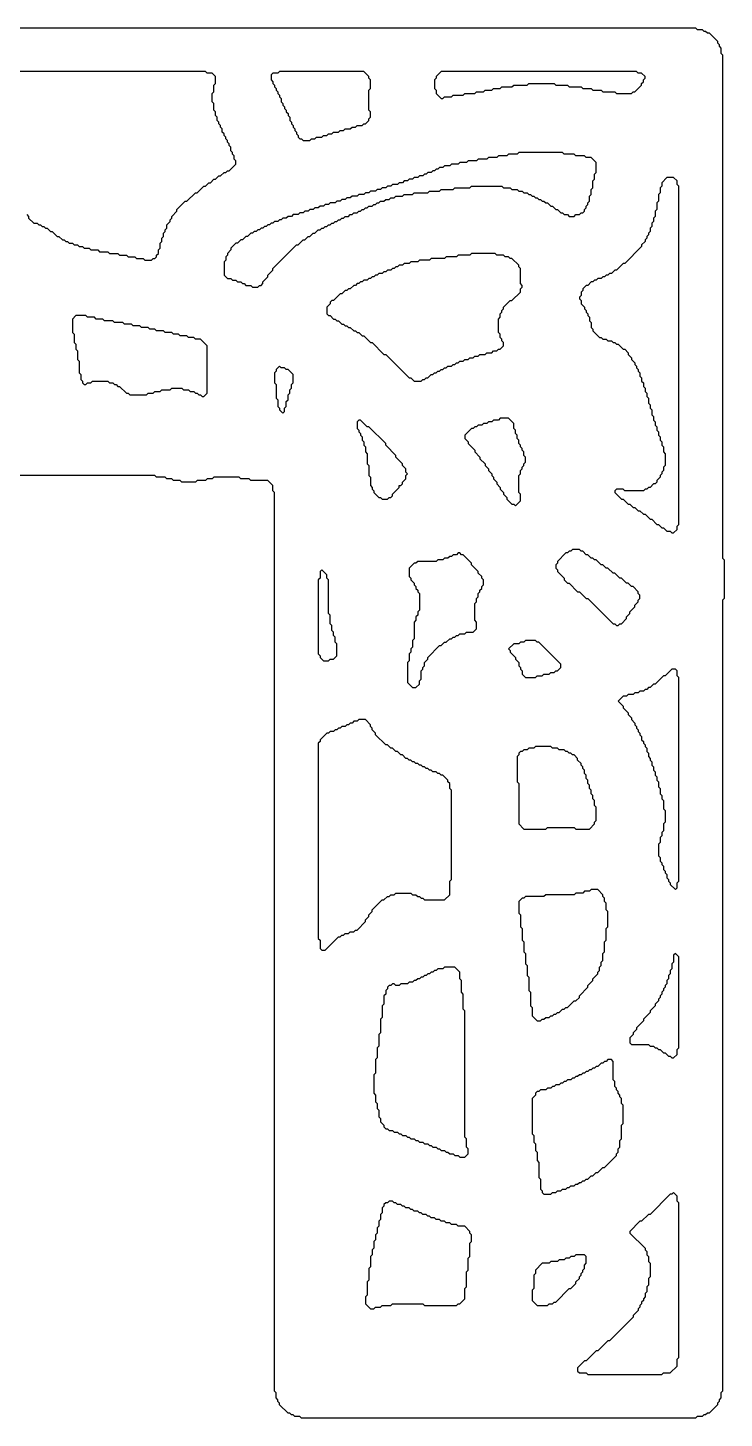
# Model space of a CAD drawing. Header units: millimetres. Extents: x -2 to 102, y -2 to 102.
# Drawn here: x 50.1 to 101.8, y -1.6 to 101.6 of the extents above; entities that cross this region are included whole.
import ezdxf

# ---------------------------------------------------------------- set-up
doc = ezdxf.new("R2010")
doc.units = ezdxf.units.MM
doc.layers.add('default', color=7, linetype='Continuous')

msp = doc.modelspace()

# ---------------------------------------------------------------- linework, layer by layer
at = {"layer": 'default'}
for points in [[(0.375, 101.625), (99.625, 101.625), (99.75, 101.5), (100.125, 101.5), (100.25, 101.375), (100.375, 101.375), (100.5, 101.25), (100.625, 101.25), (101.25, 100.625), (101.25, 100.5), (101.375, 100.375), (101.375, 100.25), (101.5, 100.125), (101.5, 99.75), (101.625, 99.625), (101.625, 62.25), (101.75, 62.125), (101.75, 59.25), (101.625, 59.125), (101.625, 0.375), (101.5, 0.25), (101.5, -0.125), (101.375, -0.25), (101.375, -0.375), (101.25, -0.5), (101.25, -0.625), (100.625, -1.25), (100.5, -1.25), (100.375, -1.375), (100.25, -1.375), (100.125, -1.5), (99.75, -1.5), (99.625, -1.625), (70.375, -1.625), (70.25, -1.5), (69.875, -1.5), (69.75, -1.375), (69.625, -1.375), (69.5, -1.25), (69.375, -1.25), (68.75, -0.625), (68.75, -0.5), (68.625, -0.375), (68.625, -0.25), (68.5, -0.125), (68.5, 0.25), (68.375, 0.375), (68.375, 67.125), (68.25, 67.25), (68.25, 67.625), (67.875, 68), (66.625, 68), (66.5, 68.125), (65.875, 68.125), (65.75, 68.25), (63.875, 68.25), (63.75, 68.125), (63.375, 68.125), (63.25, 68), (62.625, 68), (62.5, 67.875), (61.5, 67.875), (61.375, 68), (60.875, 68), (60.75, 68.125), (60.375, 68.125), (60.25, 68.25), (59.625, 68.25), (59.5, 68.375), (32.875, 68.375)], [(58.625, 84.5), (58.75, 84.375), (59.25, 84.375), (59.375, 84.5), (59.5, 84.5), (59.625, 84.625), (59.625, 84.75), (59.75, 84.875), (59.75, 85.125), (59.875, 85.25), (59.875, 85.625), (60, 85.75), (60, 86), (60.125, 86.125), (60.125, 86.375), (60.25, 86.5), (60.25, 86.625), (60.375, 86.75), (60.375, 87), (60.625, 87.25), (60.625, 87.375), (60.75, 87.5), (60.75, 87.625), (61.125, 88), (61.125, 88.125), (61.75, 88.75), (61.875, 88.75), (62.5, 89.375), (62.625, 89.375), (63.125, 89.875), (63.25, 89.875), (63.5, 90.125), (63.625, 90.125), (63.875, 90.375), (64, 90.375), (64.25, 90.625), (64.375, 90.625), (64.625, 90.875), (64.75, 90.875), (64.875, 91), (65, 91), (65.5, 91.5), (65.5, 91.75), (65.375, 91.875), (65.375, 92.125), (65.25, 92.25), (65.25, 92.375), (65.125, 92.5), (65.125, 92.75), (65, 92.875), (65, 93), (64.875, 93.125), (64.875, 93.25), (64.75, 93.375), (64.75, 93.5), (64.625, 93.625), (64.625, 93.75), (64.5, 93.875), (64.5, 94.125), (64.375, 94.25), (64.375, 94.375), (64.25, 94.5), (64.25, 94.625), (64.125, 94.75), (64.125, 95), (64, 95.125), (64, 95.375), (63.875, 95.5), (63.875, 96), (63.75, 96.125), (63.75, 96.75), (63.875, 96.875), (63.875, 97.375), (64, 97.5), (64, 98), (63.75, 98.25), (63.375, 98.25), (63.25, 98.375), (48, 98.375)], [(70.375, 93.375), (70.5, 93.25), (71, 93.25), (71.125, 93.375), (71.375, 93.375), (71.5, 93.5), (71.875, 93.5), (72, 93.625), (72.25, 93.625), (72.375, 93.75), (72.625, 93.75), (72.75, 93.875), (73.125, 93.875), (73.25, 94), (73.5, 94), (73.625, 94.125), (74, 94.125), (74.125, 94.25), (74.375, 94.25), (74.5, 94.375), (74.875, 94.375), (75, 94.5), (75.125, 94.5), (75.375, 94.75), (75.375, 94.875), (75.5, 95), (75.5, 95.375), (75.375, 95.5), (75.375, 97), (75.5, 97.125), (75.5, 97.75), (75.375, 97.875), (75.375, 98), (75, 98.375), (68.75, 98.375), (68.625, 98.25), (68.25, 98.25), (68.125, 98.125), (68.125, 97.75), (68.25, 97.625), (68.25, 97.5), (68.375, 97.375), (68.375, 97.25), (68.5, 97.125), (68.5, 97), (68.625, 96.875), (68.625, 96.75), (68.75, 96.625), (68.75, 96.5), (68.875, 96.375), (68.875, 96.125), (69, 96), (69, 95.875), (69.125, 95.75), (69.125, 95.625), (69.25, 95.5), (69.25, 95.375), (69.375, 95.25), (69.375, 95.125), (69.5, 95), (69.5, 94.75), (69.625, 94.625), (69.625, 94.5), (69.75, 94.375), (69.75, 94.25), (69.875, 94.125), (69.875, 94), (70, 93.875), (70, 93.75), (70.125, 93.625), (70.125, 93.5), (70.25, 93.375), (70.375, 93.375)], [(80.75, 96.375), (80.875, 96.375), (81, 96.5), (81.5, 96.5), (81.625, 96.625), (82.375, 96.625), (82.5, 96.75), (83.25, 96.75), (83.375, 96.875), (83.875, 96.875), (84, 97), (84.5, 97), (84.625, 97.125), (85.125, 97.125), (85.25, 97.25), (86, 97.25), (86.125, 97.375), (87.125, 97.375), (87.25, 97.5), (89.125, 97.5), (89.25, 97.375), (90.125, 97.375), (90.25, 97.25), (91.125, 97.25), (91.25, 97.125), (91.875, 97.125), (92, 97), (92.625, 97), (92.75, 96.875), (93.625, 96.875), (93.75, 96.75), (94.875, 96.75), (95, 96.875), (95.125, 96.875), (95.625, 97.375), (95.625, 97.5), (95.75, 97.625), (95.75, 97.75), (95.875, 97.875), (95.875, 98), (95.625, 98.25), (95.375, 98.25), (95.25, 98.375), (80.75, 98.375), (80.375, 98), (80.375, 97.875), (80.25, 97.75), (80.25, 97.125), (80.375, 97), (80.375, 96.75), (80.75, 96.375)], [(66.625, 82.5), (66.75, 82.375), (67.125, 82.375), (67.25, 82.5), (67.375, 82.5), (67.5, 82.625), (67.5, 82.75), (67.875, 83.125), (67.875, 83.25), (68.25, 83.625), (68.25, 83.75), (70, 85.5), (70.125, 85.5), (70.5, 85.875), (70.625, 85.875), (70.875, 86.125), (71, 86.125), (71.25, 86.375), (71.375, 86.375), (71.625, 86.625), (71.75, 86.625), (71.875, 86.75), (72, 86.75), (72.125, 86.875), (72.25, 86.875), (72.375, 87), (72.5, 87), (72.625, 87.125), (72.75, 87.125), (72.875, 87.25), (73, 87.25), (73.125, 87.375), (73.25, 87.375), (73.375, 87.5), (73.5, 87.5), (73.625, 87.625), (73.875, 87.625), (74, 87.75), (74.125, 87.75), (74.25, 87.875), (74.5, 87.875), (74.625, 88), (74.75, 88), (74.875, 88.125), (75, 88.125), (75.125, 88.25), (75.25, 88.25), (75.375, 88.375), (75.625, 88.375), (75.75, 88.5), (75.875, 88.5), (76, 88.625), (76.125, 88.625), (76.25, 88.75), (76.5, 88.75), (76.625, 88.875), (76.875, 88.875), (77, 89), (77.25, 89), (77.375, 89.125), (77.875, 89.125), (78, 89.25), (78.625, 89.25), (78.75, 89.375), (79.75, 89.375), (79.875, 89.5), (80.625, 89.5), (80.75, 89.625), (81.625, 89.625), (81.75, 89.75), (82.875, 89.75), (83, 89.875), (85.25, 89.875), (85.375, 89.75), (85.875, 89.75), (86, 89.625), (86.375, 89.625), (86.5, 89.5), (86.75, 89.5), (86.875, 89.375), (87.125, 89.375), (87.25, 89.25), (87.375, 89.25), (87.5, 89.125), (87.625, 89.125), (87.75, 89), (87.875, 89), (88, 88.875), (88.125, 88.875), (88.25, 88.75), (88.375, 88.75), (88.5, 88.625), (88.625, 88.625), (88.875, 88.375), (89, 88.375), (89.25, 88.125), (89.375, 88.125), (89.625, 87.875), (89.75, 87.875), (89.875, 87.75), (90.125, 87.75), (90.25, 87.625), (90.625, 87.625), (90.75, 87.75), (91, 87.75), (91.125, 87.875), (91.25, 87.875), (91.375, 88), (91.375, 88.125), (91.5, 88.25), (91.5, 88.375), (91.625, 88.5), (91.625, 88.625), (91.75, 88.75), (91.75, 89.125), (91.875, 89.25), (91.875, 89.625), (92, 89.75), (92, 90.25), (92.125, 90.375), (92.125, 90.75), (92.25, 90.875), (92.25, 91.625), (91.875, 92), (91.5, 92), (91.375, 92.125), (90.75, 92.125), (90.625, 92.25), (89.875, 92.25), (89.75, 92.375), (86.5, 92.375), (86.375, 92.25), (85.75, 92.25), (85.625, 92.125), (85, 92.125), (84.875, 92), (84.25, 92), (84.125, 91.875), (83.5, 91.875), (83.375, 91.75), (82.75, 91.75), (82.625, 91.625), (82.125, 91.625), (82, 91.5), (81.5, 91.5), (81.375, 91.375), (81, 91.375), (80.875, 91.25), (80.625, 91.25), (80.5, 91.125), (80.375, 91.125), (80.25, 91), (80.125, 91), (80, 90.875), (79.75, 90.875), (79.625, 90.75), (79.5, 90.75), (79.375, 90.625), (79.125, 90.625), (79, 90.5), (78.75, 90.5), (78.625, 90.375), (78.375, 90.375), (78.25, 90.25), (78, 90.25), (77.875, 90.125), (77.625, 90.125), (77.5, 90), (77.125, 90), (77, 89.875), (76.75, 89.875), (76.625, 89.75), (76.375, 89.75), (76.25, 89.625), (76, 89.625), (75.875, 89.5), (75.5, 89.5), (75.375, 89.375), (75.125, 89.375), (75, 89.25), (74.625, 89.25), (74.5, 89.125), (74.125, 89.125), (74, 89), (73.75, 89), (73.625, 88.875), (73.375, 88.875), (73.25, 88.75), (73, 88.75), (72.875, 88.625), (72.5, 88.625), (72.375, 88.5), (72.125, 88.5), (72, 88.375), (71.75, 88.375), (71.625, 88.25), (71.375, 88.25), (71.25, 88.125), (71, 88.125), (70.875, 88), (70.625, 88), (70.5, 87.875), (70.25, 87.875), (70.125, 87.75), (69.75, 87.75), (69.625, 87.625), (69.375, 87.625), (69.25, 87.5), (69, 87.5), (68.875, 87.375), (68.75, 87.375), (68.625, 87.25), (68.375, 87.25), (68.25, 87.125), (68.125, 87.125), (68, 87), (67.875, 87), (67.75, 86.875), (67.625, 86.875), (67.5, 86.75), (67.375, 86.75), (67.25, 86.625), (67.125, 86.625), (67, 86.5), (66.875, 86.5), (66.75, 86.375), (66.625, 86.375), (66.375, 86.125), (66.25, 86.125), (66, 85.875), (65.875, 85.875), (65.625, 85.625), (65.5, 85.625), (65.125, 85.25), (65.125, 85.125), (64.875, 84.875), (64.875, 84.75), (64.75, 84.625), (64.75, 84.375), (64.625, 84.25), (64.625, 83.25), (64.875, 83), (65.125, 83), (65.25, 82.875), (65.5, 82.875), (65.625, 82.75), (65.875, 82.75), (66, 82.625), (66.125, 82.625), (66.25, 82.5), (66.625, 82.5)], [(97.75, 64.25), (97.875, 64.125), (98, 64.125), (98.25, 64.375), (98.25, 64.625), (98.375, 64.75), (98.375, 89.875), (98.25, 90), (98.25, 90.25), (98, 90.5), (97.5, 90.5), (97.125, 90.125), (97.125, 89.875), (97, 89.75), (97, 89.375), (96.875, 89.25), (96.875, 88.75), (96.75, 88.625), (96.75, 88.125), (96.625, 88), (96.625, 87.625), (96.5, 87.5), (96.5, 87.25), (96.375, 87.125), (96.375, 86.875), (96.25, 86.75), (96.25, 86.5), (96.125, 86.375), (96.125, 86.25), (96, 86.125), (96, 86), (95.875, 85.875), (95.875, 85.75), (95.625, 85.5), (95.625, 85.375), (94.375, 84.125), (94.25, 84.125), (93.75, 83.625), (93.625, 83.625), (93.375, 83.375), (93.25, 83.375), (93.125, 83.25), (93, 83.25), (92.875, 83.125), (92.75, 83.125), (92.625, 83), (92.375, 83), (92.25, 82.875), (92.125, 82.875), (92, 82.75), (91.875, 82.75), (91.625, 82.5), (91.5, 82.5), (91.25, 82.25), (91.25, 82.125), (91.125, 82), (91.125, 81.75), (91, 81.625), (91, 81.5), (91.125, 81.375), (91.125, 81.125), (91.375, 80.875), (91.375, 80.75), (91.5, 80.625), (91.5, 80.5), (91.625, 80.375), (91.625, 80.25), (91.75, 80.125), (91.75, 79.875), (91.875, 79.75), (91.875, 79.375), (92, 79.25), (92, 79.125), (92.5, 78.625), (92.625, 78.625), (92.75, 78.5), (93, 78.5), (93.125, 78.375), (93.375, 78.375), (93.5, 78.25), (93.625, 78.25), (93.75, 78.125), (93.875, 78.125), (94.25, 77.75), (94.375, 77.75), (94.625, 77.5), (94.625, 77.375), (94.875, 77.125), (94.875, 77), (95.125, 76.75), (95.125, 76.625), (95.25, 76.5), (95.25, 76.375), (95.375, 76.25), (95.375, 76.125), (95.5, 76), (95.5, 75.75), (95.625, 75.625), (95.625, 75.375), (95.75, 75.25), (95.75, 75), (95.875, 74.875), (95.875, 74.625), (96, 74.5), (96, 74.25), (96.125, 74.125), (96.125, 73.75), (96.25, 73.625), (96.25, 73.375), (96.375, 73.25), (96.375, 72.875), (96.5, 72.75), (96.5, 72.5), (96.625, 72.375), (96.625, 72.125), (96.75, 72), (96.75, 71.75), (96.875, 71.625), (96.875, 71.375), (97, 71.25), (97, 71), (97.125, 70.875), (97.125, 70.625), (97.25, 70.5), (97.25, 70.125), (97.375, 70), (97.375, 69.125), (97.25, 69), (97.25, 68.75), (97.125, 68.625), (97.125, 68.5), (97, 68.375), (97, 68.25), (96.75, 68), (96.75, 67.875), (96.625, 67.75), (96.5, 67.75), (96.25, 67.5), (96.125, 67.5), (96, 67.375), (95.875, 67.375), (95.75, 67.25), (94.375, 67.25), (94.25, 67.375), (93.75, 67.375), (93.625, 67.25), (93.625, 67.125), (94.125, 66.625), (94.25, 66.625), (94.625, 66.25), (94.75, 66.25), (95, 66), (95.125, 66), (95.375, 65.75), (95.5, 65.75), (95.75, 65.5), (95.875, 65.5), (96.25, 65.125), (96.375, 65.125), (96.75, 64.75), (96.875, 64.75), (97.125, 64.5), (97.25, 64.5), (97.5, 64.25), (97.75, 64.25)], [(50, 87.75), (50.125, 87.625), (50.125, 87.5), (50.5, 87.125), (50.75, 87.125), (50.875, 87), (51, 87), (51.125, 86.875), (51.25, 86.875), (51.375, 86.75), (51.5, 86.75), (51.75, 86.5), (51.875, 86.5), (52.25, 86.125), (52.375, 86.125), (52.625, 85.875), (52.75, 85.875), (52.875, 85.75), (53, 85.75), (53.125, 85.625), (53.375, 85.625), (53.5, 85.5), (53.75, 85.5), (53.875, 85.375), (54.125, 85.375), (54.25, 85.25), (54.625, 85.25), (54.75, 85.125), (55.25, 85.125), (55.375, 85), (56, 85), (56.125, 84.875), (56.75, 84.875), (56.875, 84.75), (57.375, 84.75), (57.5, 84.625), (58, 84.625), (58.125, 84.5), (58.625, 84.5)], [(78.75, 75.375), (79.25, 75.375), (79.375, 75.5), (79.5, 75.5), (79.625, 75.625), (79.75, 75.625), (80, 75.875), (80.125, 75.875), (80.25, 76), (80.375, 76), (80.5, 76.125), (80.625, 76.125), (80.75, 76.25), (80.875, 76.25), (81, 76.375), (81.125, 76.375), (81.25, 76.5), (81.5, 76.5), (81.625, 76.625), (81.75, 76.625), (81.875, 76.75), (82, 76.75), (82.125, 76.875), (82.375, 76.875), (82.5, 77), (82.75, 77), (82.875, 77.125), (83.125, 77.125), (83.25, 77.25), (83.5, 77.25), (83.625, 77.375), (84, 77.375), (84.125, 77.5), (84.5, 77.5), (84.625, 77.625), (84.875, 77.625), (85, 77.75), (85.125, 77.75), (85.375, 78), (85.375, 78.25), (85.25, 78.375), (85.25, 78.5), (85.125, 78.625), (85.125, 78.875), (85, 79), (85, 80), (85.125, 80.125), (85.125, 80.375), (85.25, 80.5), (85.25, 80.625), (85.375, 80.75), (85.375, 80.875), (85.875, 81.375), (86, 81.375), (86.625, 82), (86.625, 82.25), (86.75, 82.375), (86.75, 82.5), (86.625, 82.625), (86.625, 83.75), (86.5, 83.875), (86.5, 84), (86, 84.5), (85.875, 84.5), (85.75, 84.625), (85.5, 84.625), (85.375, 84.75), (84.875, 84.75), (84.75, 84.875), (83, 84.875), (82.875, 84.75), (82, 84.75), (81.875, 84.625), (81.125, 84.625), (81, 84.5), (80, 84.5), (79.875, 84.375), (79.125, 84.375), (79, 84.25), (78.5, 84.25), (78.375, 84.125), (78, 84.125), (77.875, 84), (77.625, 84), (77.5, 83.875), (77.375, 83.875), (77.25, 83.75), (77.125, 83.75), (77, 83.625), (76.75, 83.625), (76.625, 83.5), (76.5, 83.5), (76.375, 83.375), (76.125, 83.375), (76, 83.25), (75.875, 83.25), (75.75, 83.125), (75.625, 83.125), (75.5, 83), (75.375, 83), (75.25, 82.875), (75, 82.875), (74.875, 82.75), (74.75, 82.75), (74.625, 82.625), (74.5, 82.625), (74.375, 82.5), (74.25, 82.5), (74, 82.25), (73.875, 82.25), (73.75, 82.125), (73.625, 82.125), (73.375, 81.875), (73.25, 81.875), (72.75, 81.375), (72.625, 81.375), (72.5, 81.25), (72.5, 81.125), (72.25, 80.875), (72.25, 80.375), (72.375, 80.25), (72.5, 80.25), (72.75, 80), (72.875, 80), (73, 79.875), (73.125, 79.875), (73.375, 79.625), (73.5, 79.625), (73.625, 79.5), (73.75, 79.5), (73.875, 79.375), (74, 79.375), (74.25, 79.125), (74.375, 79.125), (74.5, 79), (74.625, 79), (74.875, 78.75), (75, 78.75), (75.5, 78.25), (75.625, 78.25), (76.5, 77.375), (76.625, 77.375), (78.375, 75.625), (78.5, 75.625), (78.75, 75.375)], [(62.875, 74.375), (63, 74.25), (63.125, 74.25), (63.375, 74.5), (63.375, 78), (62.875, 78.5), (62.5, 78.5), (62.375, 78.625), (62, 78.625), (61.875, 78.75), (61.375, 78.75), (61.25, 78.875), (60.875, 78.875), (60.75, 79), (60.25, 79), (60.125, 79.125), (59.625, 79.125), (59.5, 79.25), (59.125, 79.25), (59, 79.375), (58.5, 79.375), (58.375, 79.5), (57.875, 79.5), (57.75, 79.625), (57.25, 79.625), (57.125, 79.75), (56.5, 79.75), (56.375, 79.875), (55.75, 79.875), (55.625, 80), (55.125, 80), (55, 80.125), (54.5, 80.125), (54.375, 80.25), (53.625, 80.25), (53.375, 80), (53.375, 79), (53.5, 78.875), (53.5, 78.25), (53.625, 78.125), (53.625, 77.75), (53.75, 77.625), (53.75, 77), (53.875, 76.875), (53.875, 76), (54, 75.875), (54, 75.5), (54.125, 75.375), (54.125, 75.25), (54.25, 75.125), (54.375, 75.125), (54.5, 75.25), (54.75, 75.25), (54.875, 75.375), (56, 75.375), (56.125, 75.25), (56.375, 75.25), (56.5, 75.125), (56.625, 75.125), (56.75, 75), (56.875, 75), (57.375, 74.5), (57.5, 74.5), (57.625, 74.375), (58.875, 74.375), (59, 74.5), (59.375, 74.5), (59.5, 74.625), (59.875, 74.625), (60, 74.75), (60.625, 74.75), (60.75, 74.875), (61.5, 74.875), (61.625, 74.75), (62, 74.75), (62.125, 74.625), (62.375, 74.625), (62.5, 74.5), (62.625, 74.5), (62.75, 74.375), (62.875, 74.375)], [(69, 73), (69.125, 73.125), (69.125, 73.375), (69.25, 73.5), (69.25, 73.875), (69.375, 74), (69.375, 74.375), (69.5, 74.5), (69.5, 74.75), (69.625, 74.875), (69.625, 75.125), (69.75, 75.25), (69.75, 75.875), (69.375, 76.25), (69.25, 76.25), (69.125, 76.375), (68.875, 76.375), (68.75, 76.5), (68.5, 76.25), (68.5, 76.125), (68.375, 76), (68.375, 75.25), (68.5, 75.125), (68.5, 74.125), (68.625, 74), (68.625, 73.5), (68.75, 73.375), (68.75, 73.25), (69, 73)], [(76.25, 66.75), (76.375, 66.625), (76.75, 66.625), (76.875, 66.75), (77, 66.75), (77.125, 66.875), (77.125, 67), (77.625, 67.5), (77.625, 67.625), (77.75, 67.625), (77.875, 67.75), (77.875, 67.875), (78.125, 68.125), (78.125, 68.375), (78.25, 68.5), (78.125, 68.625), (78.125, 68.875), (77.875, 69.125), (77.875, 69.25), (77.375, 69.75), (77.375, 69.875), (76.625, 70.625), (76.625, 70.75), (75.375, 72), (75.25, 72), (74.75, 72.5), (74.625, 72.5), (74.5, 72.375), (74.5, 71.875), (74.625, 71.75), (74.625, 71.625), (74.75, 71.5), (74.75, 71.375), (74.875, 71.25), (74.875, 71), (75, 70.875), (75, 70.625), (75.125, 70.5), (75.125, 70.125), (75.25, 70), (75.25, 69.25), (75.375, 69.125), (75.375, 68.375), (75.5, 68.25), (75.5, 67.625), (75.625, 67.5), (75.625, 67.375), (75.75, 67.25), (75.75, 67.125), (76.125, 66.75), (76.25, 66.75)], [(86.125, 66.25), (86.25, 66.125), (86.625, 66.5), (86.625, 67), (86.5, 67.125), (86.5, 68.375), (86.625, 68.5), (86.625, 68.75), (86.75, 68.875), (86.75, 69), (86.875, 69.125), (86.875, 69.25), (87, 69.375), (87, 69.75), (86.875, 69.875), (86.875, 70.125), (86.75, 70.25), (86.75, 70.375), (86.625, 70.5), (86.625, 70.625), (86.5, 70.75), (86.5, 71), (86.375, 71.125), (86.375, 71.375), (86.25, 71.5), (86.25, 71.75), (86.125, 71.875), (86.125, 72.25), (85.75, 72.625), (85.125, 72.625), (85, 72.5), (84.625, 72.5), (84.5, 72.375), (84.25, 72.375), (84.125, 72.25), (83.875, 72.25), (83.75, 72.125), (83.5, 72.125), (83.375, 72), (83.25, 72), (83.125, 71.875), (83, 71.875), (82.5, 71.375), (82.5, 71.125), (82.75, 70.875), (82.75, 70.75), (83.25, 70.25), (83.25, 70.125), (83.625, 69.75), (83.625, 69.625), (84, 69.25), (84, 69.125), (84.25, 68.875), (84.25, 68.75), (84.5, 68.5), (84.5, 68.375), (84.625, 68.25), (84.625, 68.125), (84.875, 67.875), (84.875, 67.75), (85.125, 67.5), (85.125, 67.375), (85.375, 67.125), (85.375, 67), (85.625, 66.75), (85.625, 66.625), (86, 66.25), (86.125, 66.25)], [(78.625, 52.625), (78.875, 52.625), (79.125, 52.875), (79.125, 53.125), (79.25, 53.25), (79.25, 53.875), (79.375, 54), (79.375, 54.125), (79.5, 54.25), (79.5, 54.5), (79.75, 54.75), (79.75, 54.875), (80.625, 55.75), (80.75, 55.75), (81, 56), (81.125, 56), (81.375, 56.25), (81.5, 56.25), (81.625, 56.375), (81.75, 56.375), (81.875, 56.5), (82, 56.5), (82.125, 56.625), (82.5, 56.625), (82.625, 56.75), (83.125, 56.75), (83.375, 57), (83.375, 57.5), (83.25, 57.625), (83.25, 58.875), (83.375, 59), (83.375, 59.25), (83.5, 59.375), (83.5, 59.625), (83.625, 59.75), (83.625, 59.875), (83.75, 60), (83.75, 60.125), (83.875, 60.25), (83.875, 60.625), (83.75, 60.75), (83.75, 60.875), (83.5, 61.125), (83.5, 61.25), (83, 61.75), (83, 61.875), (82.375, 62.5), (82.25, 62.5), (82.125, 62.625), (82, 62.625), (81.875, 62.5), (81.625, 62.5), (81.5, 62.375), (81.375, 62.375), (81.25, 62.25), (81, 62.25), (80.875, 62.125), (80.5, 62.125), (80.375, 62), (79, 62), (78.875, 61.875), (78.75, 61.875), (78.375, 61.5), (78.375, 60.875), (78.5, 60.75), (78.5, 60.625), (78.75, 60.375), (78.75, 60.25), (78.875, 60.125), (78.875, 60), (79, 59.875), (79, 59.75), (79.125, 59.625), (79.125, 58.375), (79, 58.25), (79, 58), (78.875, 57.875), (78.875, 57.625), (78.75, 57.5), (78.75, 56.25), (78.625, 56.125), (78.625, 55.625), (78.5, 55.5), (78.5, 55.25), (78.375, 55.125), (78.375, 54.625), (78.25, 54.5), (78.25, 53), (78.625, 52.625)], [(93.625, 57.375), (93.75, 57.25), (93.875, 57.25), (94, 57.375), (94.125, 57.375), (94.5, 57.75), (94.5, 57.875), (94.75, 58.125), (94.75, 58.25), (95.125, 58.625), (95.125, 58.75), (95.375, 59), (95.375, 59.125), (95.5, 59.25), (95.5, 59.5), (95.375, 59.625), (95.375, 59.75), (95, 60.125), (94.875, 60.125), (94.625, 60.375), (94.5, 60.375), (94.125, 60.75), (94, 60.75), (93.625, 61.125), (93.5, 61.125), (93.125, 61.5), (93, 61.5), (92.75, 61.75), (92.625, 61.75), (92.25, 62.125), (92.125, 62.125), (92, 62.25), (91.875, 62.25), (91.625, 62.5), (91.5, 62.5), (91.25, 62.75), (91.125, 62.75), (91, 62.875), (90.5, 62.875), (90.375, 62.75), (90.25, 62.75), (90.125, 62.625), (90, 62.625), (89.375, 62), (89.375, 61.875), (89.25, 61.75), (89.25, 61.5), (89.375, 61.375), (89.375, 61.25), (89.875, 60.75), (89.875, 60.625), (90.125, 60.375), (90.25, 60.375), (90.875, 59.75), (91, 59.75), (91.5, 59.25), (91.625, 59.25), (93.5, 57.375), (93.625, 57.375)], [(72, 54.625), (72.375, 54.625), (72.5, 54.75), (72.75, 54.75), (73, 55), (73, 55.875), (72.875, 56), (72.875, 56.375), (72.75, 56.5), (72.75, 56.75), (72.625, 56.875), (72.625, 57.25), (72.5, 57.375), (72.5, 58), (72.375, 58.125), (72.375, 60.625), (72.25, 60.75), (72.25, 61), (71.875, 61.375), (71.75, 61.25), (71.75, 60.75), (71.625, 60.625), (71.625, 55.125), (71.75, 55), (71.75, 54.875), (72, 54.625)], [(87, 53.375), (87.75, 53.375), (87.875, 53.5), (88.25, 53.5), (88.375, 53.625), (88.75, 53.625), (88.875, 53.75), (89.125, 53.75), (89.25, 53.875), (89.375, 53.875), (89.625, 54.125), (89.625, 54.375), (88, 56), (87.875, 56), (87.75, 56.125), (87, 56.125), (86.875, 56), (86.625, 56), (86.5, 55.875), (86.125, 55.875), (85.75, 55.5), (85.875, 55.375), (85.875, 55.25), (86.25, 54.875), (86.25, 54.75), (86.5, 54.5), (86.5, 54.25), (86.625, 54.125), (86.625, 54), (86.75, 53.875), (86.75, 53.625), (87, 53.375)], [(98.125, 37.625), (98.25, 37.75), (98.25, 38.125), (98.375, 38.25), (98.375, 53.375), (98.25, 53.5), (98.25, 53.875), (98.125, 54), (97.875, 54), (97.375, 53.5), (97.25, 53.5), (96.625, 52.875), (96.5, 52.875), (96.25, 52.625), (96.125, 52.625), (96, 52.5), (95.875, 52.5), (95.75, 52.375), (95.5, 52.375), (95.375, 52.25), (95.125, 52.25), (95, 52.125), (94.625, 52.125), (94.5, 52), (94.25, 52), (93.875, 51.625), (94.25, 51.25), (94.25, 51.125), (94.625, 50.75), (94.625, 50.625), (94.875, 50.375), (94.875, 50.25), (95.125, 50), (95.125, 49.875), (95.25, 49.75), (95.25, 49.625), (95.375, 49.5), (95.375, 49.375), (95.5, 49.25), (95.5, 49.125), (95.625, 49), (95.625, 48.75), (95.75, 48.625), (95.75, 48.5), (95.875, 48.375), (95.875, 48.25), (96, 48.125), (96, 47.875), (96.125, 47.75), (96.125, 47.5), (96.25, 47.375), (96.25, 47.25), (96.375, 47.125), (96.375, 46.875), (96.5, 46.75), (96.5, 46.5), (96.625, 46.375), (96.625, 46.125), (96.75, 46), (96.75, 45.75), (96.875, 45.625), (96.875, 45.25), (97, 45.125), (97, 44.75), (97.125, 44.625), (97.125, 44.375), (97.25, 44.25), (97.25, 43.625), (97.375, 43.5), (97.375, 42.625), (97.25, 42.5), (97.25, 42), (97.125, 41.875), (97.125, 41.625), (97, 41.5), (97, 41.125), (96.875, 41), (96.875, 40.125), (97, 40), (97, 39.75), (97.125, 39.625), (97.125, 39.5), (97.25, 39.375), (97.25, 39.125), (97.375, 39), (97.375, 38.875), (97.5, 38.75), (97.5, 38.5), (97.625, 38.375), (97.625, 38.25), (97.75, 38.125), (97.75, 38), (98.125, 37.625)], [(71.75, 33.25), (71.875, 33.125), (72.125, 33.125), (73.125, 34.125), (73.25, 34.125), (73.375, 34.25), (73.5, 34.25), (73.625, 34.375), (73.875, 34.375), (74, 34.5), (74.25, 34.5), (74.375, 34.625), (74.5, 34.625), (75.125, 35.25), (75.125, 35.375), (75.375, 35.625), (75.375, 35.75), (75.625, 36), (75.625, 36.125), (76.375, 36.875), (76.5, 36.875), (76.75, 37.125), (76.875, 37.125), (77, 37.25), (77.25, 37.25), (77.375, 37.375), (78.5, 37.375), (78.625, 37.25), (78.875, 37.25), (79, 37.125), (79.125, 37.125), (79.25, 37), (79.375, 37), (79.5, 36.875), (81, 36.875), (81.375, 37.25), (81.375, 38.25), (81.5, 38.375), (81.5, 45), (81.375, 45.125), (81.375, 45.5), (81.25, 45.625), (81.25, 45.75), (80.875, 46.125), (80.75, 46.125), (80.625, 46.25), (80.5, 46.25), (80.375, 46.375), (80.125, 46.375), (80, 46.5), (79.875, 46.5), (79.75, 46.625), (79.625, 46.625), (79.5, 46.75), (79.375, 46.75), (79.25, 46.875), (79.125, 46.875), (79, 47), (78.875, 47), (78.75, 47.125), (78.625, 47.125), (78.5, 47.25), (78.375, 47.25), (78.25, 47.375), (78.125, 47.375), (77.875, 47.625), (77.75, 47.625), (77.5, 47.875), (77.375, 47.875), (77.125, 48.125), (77, 48.125), (76.75, 48.375), (76.625, 48.375), (75.875, 49.125), (75.875, 49.25), (75.625, 49.5), (75.625, 49.625), (75.5, 49.75), (75.5, 49.875), (75.125, 50.25), (74.625, 50.25), (74.5, 50.125), (74.25, 50.125), (74.125, 50), (74, 50), (73.875, 49.875), (73.75, 49.875), (73.625, 49.75), (73.375, 49.75), (73.25, 49.625), (73.125, 49.625), (73, 49.5), (72.875, 49.5), (72.75, 49.375), (72.5, 49.375), (72.375, 49.25), (72.25, 49.25), (71.75, 48.75), (71.75, 48.625), (71.625, 48.5), (71.625, 34), (71.75, 33.875), (71.75, 33.25)], [(86.875, 42.125), (88.5, 42.125), (88.625, 42.25), (90.625, 42.25), (90.75, 42.125), (91.75, 42.125), (92.125, 42.5), (92.125, 42.625), (92.25, 42.75), (92.25, 43.75), (92.125, 43.875), (92.125, 44.25), (92, 44.375), (92, 44.625), (91.875, 44.75), (91.875, 45), (91.75, 45.125), (91.75, 45.375), (91.625, 45.5), (91.625, 45.75), (91.5, 45.875), (91.5, 46.125), (91.375, 46.25), (91.375, 46.5), (91.25, 46.625), (91.25, 46.75), (91.125, 46.875), (91.125, 47), (90.875, 47.25), (90.875, 47.375), (90.625, 47.625), (90.5, 47.625), (90.375, 47.75), (90.25, 47.75), (90.125, 47.875), (90, 47.875), (89.875, 48), (89.5, 48), (89.375, 48.125), (89, 48.125), (88.875, 48.25), (87.75, 48.25), (87.625, 48.125), (87.25, 48.125), (87.125, 48), (86.875, 48), (86.75, 47.875), (86.625, 47.875), (86.5, 47.75), (86.5, 47.625), (86.375, 47.5), (86.375, 45.625), (86.5, 45.5), (86.5, 42.5), (86.875, 42.125)], [(87.875, 27.875), (88.125, 27.875), (88.25, 28), (88.375, 28), (88.5, 28.125), (88.75, 28.125), (88.875, 28.25), (89, 28.25), (89.125, 28.375), (89.25, 28.375), (89.375, 28.5), (89.5, 28.5), (89.75, 28.75), (89.875, 28.75), (90, 28.875), (90.125, 28.875), (90.625, 29.375), (90.75, 29.375), (91, 29.625), (91, 29.75), (91.625, 30.375), (91.625, 30.5), (92, 30.875), (92, 31), (92.375, 31.375), (92.375, 31.5), (92.5, 31.625), (92.5, 31.875), (92.625, 32), (92.625, 32.25), (92.75, 32.375), (92.75, 32.875), (92.875, 33), (92.875, 33.75), (93, 33.875), (93, 34.75), (93.125, 34.875), (93.125, 36), (93, 36.125), (93, 36.625), (92.875, 36.75), (92.875, 37), (92.75, 37.125), (92.75, 37.25), (92.375, 37.625), (91.875, 37.625), (91.75, 37.5), (91.375, 37.5), (91.25, 37.375), (90.75, 37.375), (90.625, 37.25), (88.5, 37.25), (88.375, 37.125), (87, 37.125), (86.875, 37), (86.75, 37), (86.5, 36.75), (86.5, 35.875), (86.625, 35.75), (86.625, 34.875), (86.75, 34.75), (86.75, 33.875), (86.875, 33.75), (86.875, 33), (87, 32.875), (87, 32.125), (87.125, 32), (87.125, 31.25), (87.25, 31.125), (87.25, 30.125), (87.375, 30), (87.375, 29), (87.5, 28.875), (87.5, 28.25), (87.875, 27.875)], [(97.75, 25.25), (97.875, 25.125), (98, 25.125), (98.25, 25.375), (98.25, 25.75), (98.375, 25.875), (98.375, 32.625), (98.125, 32.875), (98, 32.75), (98, 32.25), (97.875, 32.125), (97.875, 31.75), (97.75, 31.625), (97.75, 31.375), (97.625, 31.25), (97.625, 31), (97.5, 30.875), (97.5, 30.625), (97.375, 30.5), (97.375, 30.375), (97.25, 30.25), (97.25, 30.125), (97.125, 30), (97.125, 29.875), (97, 29.75), (97, 29.625), (96.875, 29.5), (96.875, 29.375), (96.625, 29.125), (96.625, 29), (96.25, 28.625), (96.25, 28.5), (95.75, 28), (95.75, 27.875), (95.25, 27.375), (95.25, 27.25), (95, 27), (95, 26.875), (94.75, 26.625), (94.75, 26.25), (94.875, 26.125), (96.125, 26.125), (96.25, 26), (96.5, 26), (96.625, 25.875), (96.75, 25.875), (96.875, 25.75), (97, 25.75), (97.25, 25.5), (97.375, 25.5), (97.625, 25.25), (97.75, 25.25)], [(82, 17.875), (82.125, 17.75), (82.5, 17.75), (82.75, 18), (82.75, 18.375), (82.625, 18.5), (82.625, 19.125), (82.5, 19.25), (82.5, 28.625), (82.375, 28.75), (82.375, 29.875), (82.25, 30), (82.25, 30.875), (82.125, 31), (82.125, 31.5), (81.75, 31.875), (81, 31.875), (80.875, 31.75), (80.5, 31.75), (80.375, 31.625), (80.25, 31.625), (80.125, 31.5), (80, 31.5), (79.875, 31.375), (79.75, 31.375), (79.625, 31.25), (79.5, 31.25), (79.375, 31.125), (79.25, 31.125), (79.125, 31), (79, 31), (78.875, 30.875), (78.75, 30.875), (78.625, 30.75), (78.375, 30.75), (78.25, 30.625), (77.75, 30.625), (77.625, 30.5), (77.375, 30.5), (77.25, 30.625), (77.125, 30.625), (77, 30.5), (76.875, 30.5), (76.75, 30.375), (76.75, 30.25), (76.625, 30.125), (76.625, 29.875), (76.5, 29.75), (76.5, 29.125), (76.375, 29), (76.375, 28.125), (76.25, 28), (76.25, 27), (76.125, 26.875), (76.125, 26), (76, 25.875), (76, 25.125), (75.875, 25), (75.875, 24), (75.75, 23.875), (75.75, 22.5), (75.875, 22.375), (75.875, 21.875), (76, 21.75), (76, 21.375), (76.125, 21.25), (76.125, 20.75), (76.25, 20.625), (76.25, 20.375), (76.5, 20.125), (76.5, 20), (76.625, 19.875), (76.75, 19.875), (76.875, 19.75), (77.125, 19.75), (77.25, 19.625), (77.5, 19.625), (77.625, 19.5), (77.75, 19.5), (77.875, 19.375), (78.125, 19.375), (78.25, 19.25), (78.375, 19.25), (78.5, 19.125), (78.75, 19.125), (78.875, 19), (79, 19), (79.125, 18.875), (79.375, 18.875), (79.5, 18.75), (79.75, 18.75), (79.875, 18.625), (80, 18.625), (80.125, 18.5), (80.375, 18.5), (80.5, 18.375), (80.625, 18.375), (80.75, 18.25), (81, 18.25), (81.125, 18.125), (81.25, 18.125), (81.375, 18), (81.625, 18), (81.75, 17.875), (82, 17.875)], [(88.25, 15.125), (88.375, 15), (88.875, 15), (89, 15.125), (89.25, 15.125), (89.375, 15.25), (89.625, 15.25), (89.75, 15.375), (90, 15.375), (90.125, 15.5), (90.25, 15.5), (90.375, 15.625), (90.625, 15.625), (90.75, 15.75), (90.875, 15.75), (91, 15.875), (91.125, 15.875), (91.25, 16), (91.375, 16), (91.5, 16.125), (91.625, 16.125), (91.875, 16.375), (92, 16.375), (92.25, 16.625), (92.375, 16.625), (92.75, 17), (92.875, 17), (93.75, 17.875), (93.75, 18), (93.875, 18.125), (93.875, 18.375), (94, 18.5), (94, 19), (94.125, 19.125), (94.125, 20.125), (94.25, 20.25), (94.25, 21.625), (94.125, 21.75), (94.125, 22.125), (94, 22.25), (94, 22.375), (93.875, 22.5), (93.875, 22.625), (93.75, 22.75), (93.75, 22.875), (93.625, 23), (93.625, 23.375), (93.5, 23.5), (93.5, 24.875), (93.375, 25), (93.125, 25), (93, 24.875), (92.875, 24.875), (92.75, 24.75), (92.625, 24.75), (92.375, 24.5), (92.25, 24.5), (92.125, 24.375), (92, 24.375), (91.875, 24.25), (91.75, 24.25), (91.625, 24.125), (91.5, 24.125), (91.375, 24), (91.25, 24), (91.125, 23.875), (91, 23.875), (90.875, 23.75), (90.75, 23.75), (90.625, 23.625), (90.5, 23.625), (90.375, 23.5), (90.125, 23.5), (90, 23.375), (89.875, 23.375), (89.75, 23.25), (89.625, 23.25), (89.5, 23.125), (89.25, 23.125), (89.125, 23), (89, 23), (88.875, 22.875), (88.625, 22.875), (88.5, 22.75), (88.125, 22.75), (88, 22.625), (87.875, 22.625), (87.75, 22.5), (87.75, 22.375), (87.5, 22.125), (87.5, 19.5), (87.625, 19.375), (87.625, 18.875), (87.75, 18.75), (87.75, 18.25), (87.875, 18.125), (87.875, 17.5), (88, 17.375), (88, 16.25), (88.125, 16.125), (88.125, 15.375), (88.25, 15.25), (88.25, 15.125)], [(75.5, 6.5), (75.75, 6.5), (75.875, 6.625), (76.25, 6.625), (76.375, 6.75), (77, 6.75), (77.125, 6.875), (79.375, 6.875), (79.5, 6.75), (81.875, 6.75), (82, 6.875), (82.125, 6.875), (82.5, 7.25), (82.5, 8), (82.625, 8.125), (82.625, 9.25), (82.75, 9.375), (82.75, 10.25), (82.875, 10.375), (82.875, 11.375), (83, 11.5), (83, 12), (82.875, 12.125), (82.875, 12.25), (82.5, 12.625), (82, 12.625), (81.875, 12.75), (81.5, 12.75), (81.375, 12.875), (81.125, 12.875), (81, 13), (80.75, 13), (80.625, 13.125), (80.375, 13.125), (80.25, 13.25), (80, 13.25), (79.875, 13.375), (79.75, 13.375), (79.625, 13.5), (79.375, 13.5), (79.25, 13.625), (79.125, 13.625), (79, 13.75), (78.75, 13.75), (78.625, 13.875), (78.5, 13.875), (78.375, 14), (78.125, 14), (78, 14.125), (77.875, 14.125), (77.75, 14.25), (77.5, 14.25), (77.375, 14.375), (77.25, 14.375), (77.125, 14.5), (76.875, 14.5), (76.75, 14.375), (76.625, 14.375), (76.5, 14.25), (76.5, 14.125), (76.375, 14), (76.375, 13.625), (76.25, 13.5), (76.25, 13.125), (76.125, 13), (76.125, 12.625), (76, 12.5), (76, 12.125), (75.875, 12), (75.875, 11.625), (75.75, 11.5), (75.75, 11), (75.625, 10.875), (75.625, 10.5), (75.5, 10.375), (75.5, 9.625), (75.375, 9.5), (75.375, 8.625), (75.25, 8.5), (75.25, 7.5), (75.125, 7.375), (75.125, 6.875), (75.5, 6.5)], [(91.5, 1.75), (91.625, 1.625), (97.125, 1.625), (97.25, 1.75), (97.75, 1.75), (98.25, 2.25), (98.25, 2.75), (98.375, 2.875), (98.375, 14.375), (98.25, 14.5), (98.25, 14.875), (98, 15.125), (97.875, 15), (97.75, 15), (96.25, 13.5), (96.125, 13.5), (95.625, 13), (95.5, 13), (94.75, 12.25), (94.75, 12.125), (95.875, 11), (95.875, 10.875), (96, 10.75), (96, 10.5), (96.125, 10.375), (96.125, 10), (96.25, 9.875), (96.25, 8.875), (96.125, 8.75), (96.125, 8.25), (96, 8.125), (96, 7.75), (95.875, 7.625), (95.875, 7.375), (95.75, 7.25), (95.75, 7.125), (95.625, 7), (95.625, 6.875), (95.5, 6.75), (95.5, 6.625), (95.375, 6.5), (95.375, 6.375), (95, 6), (95, 5.875), (93.25, 4.125), (93.125, 4.125), (92.375, 3.375), (92.25, 3.375), (91.5, 2.625), (91.375, 2.625), (90.875, 2.125), (90.875, 1.875), (91, 1.75), (91.5, 1.75)], [(87.875, 6.75), (88.625, 6.75), (88.75, 6.875), (89, 6.875), (89.125, 7), (89.25, 7), (90.25, 8), (90.375, 8), (90.75, 8.375), (90.75, 8.5), (91, 8.75), (91, 8.875), (91.125, 9), (91.125, 9.125), (91.25, 9.25), (91.25, 9.375), (91.375, 9.5), (91.375, 9.75), (91.5, 9.875), (91.5, 10.375), (91.375, 10.5), (90.75, 10.5), (90.625, 10.375), (90.375, 10.375), (90.25, 10.25), (90, 10.25), (89.875, 10.125), (89.5, 10.125), (89.375, 10), (88.875, 10), (88.75, 9.875), (88.25, 9.875), (87.75, 9.375), (87.75, 9.125), (87.625, 9), (87.625, 8), (87.5, 7.875), (87.5, 7.125), (87.875, 6.75)]]:
    msp.add_lwpolyline(points, dxfattribs=at)

doc.saveas('drawing.dxf')
